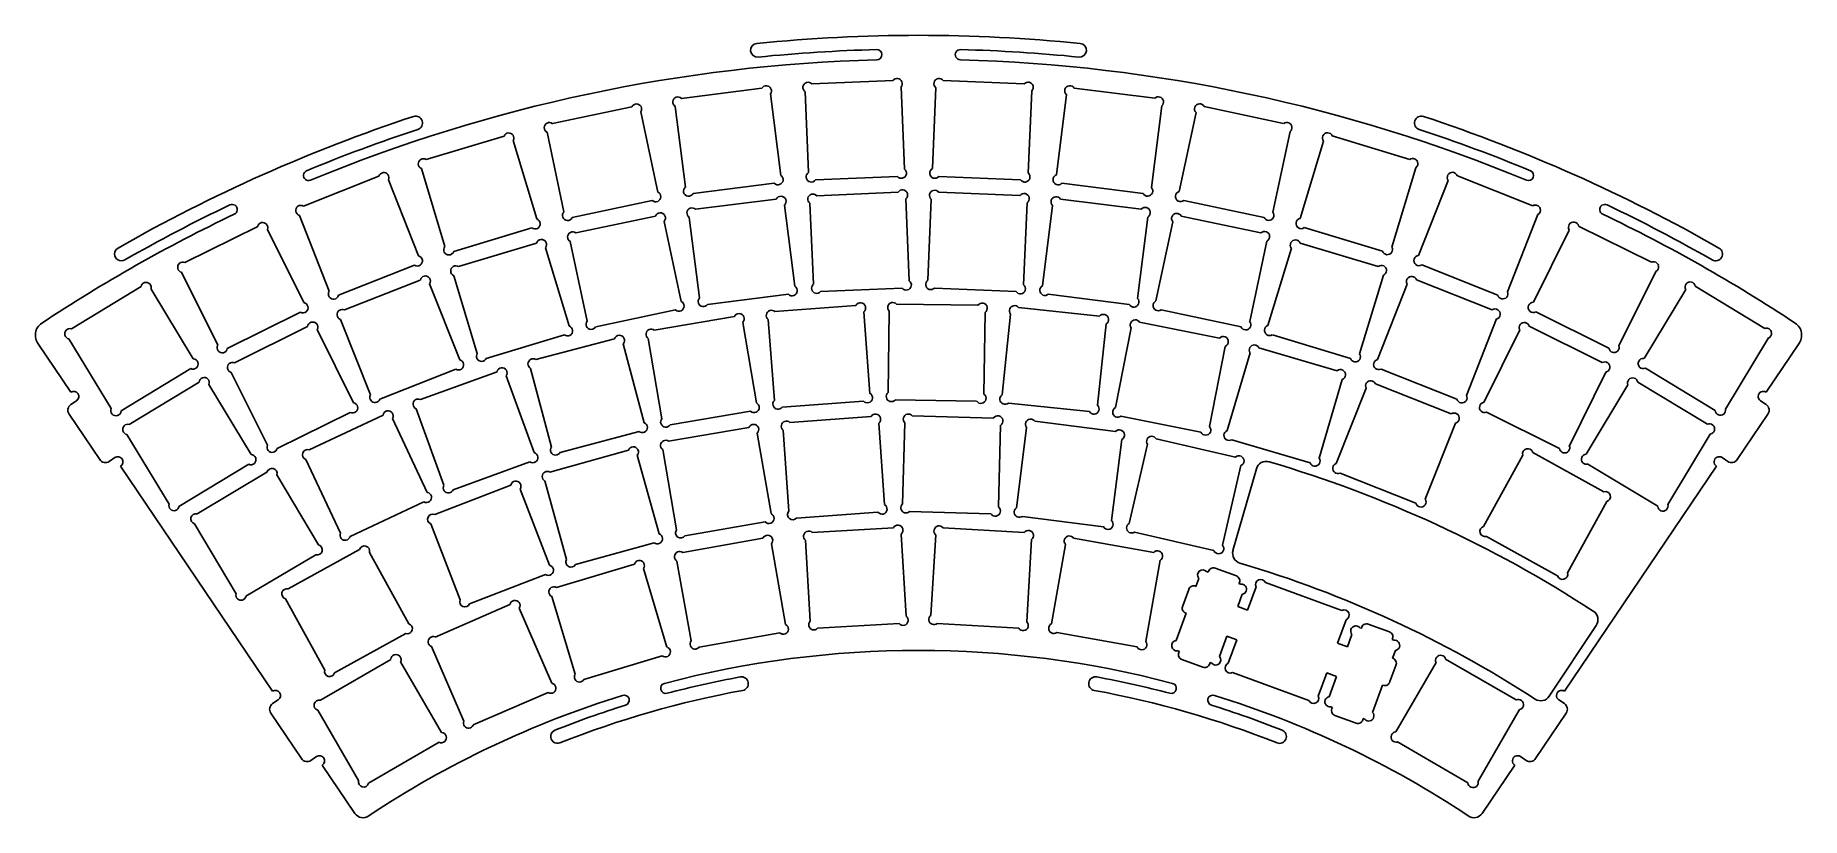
# Model space of a CAD drawing. Header units: millimetres. Extents: x -129 to 129, y 121 to 236.
import ezdxf

# ---------------------------------------------------------------- set-up
doc = ezdxf.new("R2010")
doc.units = ezdxf.units.MM

msp = doc.modelspace()

# ---------------------------------------------------------------- linework, layer by layer
at = {"color": 7, "linetype": 'Continuous', "lineweight": 25}
for p, q in [((-34.6, 226.32), (-22.85, 227.8)), ((-21.62, 226.96), (-20.11, 215.08)), ((-16.04, 215.49), (-16.53, 227.3)), ((-15.55, 228.42), (-3.72, 228.91)), ((-2.55, 227.98), (-2.05, 216)), ((2.05, 216.08), (2.54, 227.88)), ((3.6, 228.92), (15.44, 228.42)), ((16.54, 227.4), (16.03, 215.4)), ((22.74, 227.82), (34.49, 226.33)), ((-53.41, 222.63), (-41.82, 225.09)), ((-40.53, 224.34), (-38.04, 212.64)), ((-34.01, 213.38), (-35.5, 225.12)), ((20.12, 215.15), (21.6, 226.86)), ((35.51, 225.23), (34, 213.3)), ((41.71, 225.12), (53.3, 222.65)), ((38.06, 212.72), (40.51, 224.25)), ((-71.85, 217.38), (-60.5, 220.81)), ((-59.15, 220.15), (-55.7, 208.72)), ((-51.75, 209.78), (-54.21, 221.37)), ((54.23, 221.48), (51.73, 209.69)), ((55.73, 208.79), (59.13, 220.06)), ((60.39, 220.84), (71.74, 217.41)), ((72.84, 217.08), (72.85, 217.08)), ((72.85, 217.08), (72.85, 217.07)), ((-89.78, 210.61), (-78.75, 214.97)), ((-77.36, 214.42), (-72.97, 203.33)), ((-69.12, 204.71), (-72.54, 216.06)), ((-3.08, 214.93), (-15.02, 214.43)), ((14.9, 214.43), (2.96, 214.93)), ((72.58, 216.17), (69.09, 204.62)), ((73, 203.39), (77.33, 214.33)), ((78.65, 215.02), (89.67, 210.65)), ((-21.05, 213.92), (-32.9, 212.42)), ((-32.54, 210.13), (-20.76, 211.62)), ((-14.85, 212.11), (-2.98, 212.61)), ((-1.86, 211.65), (-1.36, 199.71)), ((1.37, 199.77), (1.86, 211.59)), ((2.95, 212.61), (14.81, 212.12)), ((20.72, 211.62), (32.51, 210.13)), ((32.78, 212.44), (20.93, 213.93)), ((50.43, 208.95), (38.75, 211.43)), ((-86, 198.2), (-90.37, 209.23)), ((-38.87, 211.41), (-50.55, 208.93)), ((-50.01, 206.67), (-38.39, 209.14)), ((-31.97, 197.19), (-33.45, 208.94)), ((-19.57, 210.74), (-18.07, 198.89)), ((-15.35, 199.18), (-15.85, 211.01)), ((15.85, 211.06), (15.35, 199.12)), ((18.08, 198.96), (19.56, 210.69)), ((33.46, 209), (31.96, 197.13)), ((38.35, 209.15), (49.97, 206.68)), ((90.41, 209.35), (85.96, 198.1)), ((90.74, 210.23), (90.76, 210.22)), ((90.76, 210.22), (90.75, 210.19)), ((-107.09, 202.36), (-96.45, 207.64)), ((-95.03, 207.18), (-89.73, 196.51)), ((-56.42, 207.42), (-67.84, 203.97)), ((-37.13, 208.36), (-34.65, 196.69)), ((34.66, 196.75), (37.12, 208.31)), ((67.73, 204), (56.3, 207.45)), ((89.76, 196.57), (94.99, 207.1)), ((96.35, 207.69), (106.98, 202.41)), ((-67.12, 201.76), (-55.75, 205.19)), ((-54.44, 204.52), (-50.99, 193.1)), ((-48.35, 193.82), (-50.82, 205.41)), ((50.83, 205.47), (48.34, 193.76)), ((51.01, 193.16), (54.42, 204.47)), ((55.71, 205.21), (67.09, 201.77)), ((-73.57, 201.97), (-84.66, 197.58)), ((84.55, 197.62), (73.45, 202.02)), ((108, 201.9), (108.03, 201.89)), ((108.03, 201.89), (108.01, 201.85)), ((-123.64, 192.69), (-113.48, 198.84)), ((-102.28, 190.29), (-107.56, 200.94)), ((-83.77, 195.44), (-72.72, 199.81)), ((-71.36, 199.24), (-66.97, 188.15)), ((-64.4, 189.09), (-67.83, 200.44)), ((-2.38, 198.62), (-14.29, 198.13)), ((14.24, 198.13), (2.33, 198.63)), ((67.85, 200.5), (64.38, 189.03)), ((66.99, 188.21), (71.34, 199.19)), ((72.68, 199.83), (83.74, 195.45)), ((107.62, 201.05), (102.23, 190.2)), ((113.38, 198.9), (123.54, 192.75)), ((-112.02, 198.49), (-105.86, 188.31)), ((-18.99, 197.73), (-30.81, 196.24)), ((-20.97, 195.2), (-9.13, 196.11)), ((-3.2, 196.29), (8.68, 196.13)), ((30.77, 196.24), (18.94, 197.74)), ((105.9, 188.37), (111.98, 198.42)), ((-90.21, 195.11), (-100.89, 189.81)), ((-79.99, 183.03), (-84.36, 194.06)), ((-35.46, 195.45), (-47.12, 192.97)), ((-38.58, 192.49), (-26.86, 194.47)), ((-25.65, 193.63), (-23.66, 181.88)), ((-21.04, 182.23), (-21.95, 194.06)), ((-8, 195.16), (-7.08, 183.27)), ((-4.44, 183.39), (-4.27, 195.25)), ((9.72, 195.09), (9.56, 183.16)), ((12.2, 183.04), (13.44, 194.83)), ((14.6, 195.78), (26.42, 194.53)), ((27.37, 193.4), (26.12, 181.53)), ((32.28, 193.65), (43.94, 191.34)), ((47.08, 192.98), (35.42, 195.46)), ((84.38, 194.12), (79.97, 182.97)), ((100.78, 189.86), (90.1, 195.16)), ((-117.84, 181.06), (-124, 191.24)), ((-99.83, 187.74), (-89.18, 193.03)), ((-87.78, 192.57), (-82.48, 181.89)), ((-51.69, 191.8), (-63.1, 188.35)), ((-55.87, 188.2), (-44.37, 191.24)), ((-37.47, 179.57), (-39.45, 191.27)), ((28.74, 181.18), (31.04, 192.81)), ((63.05, 188.37), (51.65, 191.81)), ((82.5, 181.95), (87.75, 192.52)), ((89.14, 193.05), (99.8, 187.76)), ((124.07, 191.35), (117.78, 180.97)), ((124.51, 192.17), (124.55, 192.14)), ((124.55, 192.14), (124.52, 192.09)), ((-128.48, 190.48), (-123.73, 183.43)), ((-43.09, 190.51), (-40.05, 178.98)), ((44.78, 190.13), (42.46, 178.42)), ((45.04, 177.83), (48.39, 189.2)), ((49.7, 189.93), (61.1, 186.57)), ((123.73, 183.43), (128.48, 190.48)), ((-106.21, 186.88), (-116.4, 180.71)), ((-95.03, 175.69), (-100.31, 186.32)), ((-67.55, 186.8), (-78.63, 182.41)), ((-72.69, 182.37), (-61.52, 186.43)), ((-60.18, 185.81), (-56.11, 174.62)), ((-53.59, 175.43), (-56.62, 186.91)), ((78.59, 182.43), (67.51, 186.82)), ((100.33, 186.37), (95, 175.63)), ((116.3, 180.77), (106.11, 186.94)), ((-115.19, 178.73), (-105.01, 184.89)), ((-103.58, 184.54), (-97.41, 174.35)), ((61.83, 185.28), (58.46, 173.83)), ((60.97, 173.02), (65.33, 184.03)), ((66.7, 184.64), (77.76, 180.26)), ((97.44, 174.4), (103.55, 184.49)), ((104.98, 184.91), (115.16, 178.75)), ((-122.89, 182.19), (-123.72, 181.63)), ((-82.95, 180.49), (-93.61, 175.2)), ((-69.27, 169.85), (-73.33, 181.01)), ((-24.52, 180.67), (-36.26, 178.69)), ((-8.04, 182.15), (-19.92, 181.24)), ((8.49, 182.13), (-3.42, 182.3)), ((24.96, 180.61), (13.12, 181.86)), ((93.57, 175.22), (82.91, 180.51)), ((122.89, 182.19), (123.72, 181.63)), ((-123.99, 180.24), (-119.51, 173.61)), ((-88.92, 175.03), (-78.16, 180.09)), ((-76.77, 179.59), (-71.7, 168.81)), ((-36.47, 176.28), (-24.76, 178.3)), ((-18.79, 179.03), (-6.93, 179.88)), ((-5.81, 178.92), (-4.95, 167.03)), ((-2.33, 167.12), (-2, 178.98)), ((-0.91, 180.01), (10.97, 179.67)), ((11.99, 178.61), (11.66, 166.69)), ((14.28, 166.53), (15.78, 178.29)), ((16.97, 179.21), (28.76, 177.7)), ((41.23, 177.61), (29.54, 179.92)), ((78.37, 178.92), (73.97, 167.81)), ((123.99, 180.24), (119.51, 173.61)), ((-109.39, 167.11), (-115.55, 177.28)), ((-40.79, 177.71), (-52.3, 174.66)), ((-23.55, 177.46), (-21.52, 165.71)), ((-18.92, 166.06), (-19.77, 177.89)), ((29.67, 176.54), (28.16, 164.71)), ((30.74, 164.29), (33.41, 175.84)), ((34.68, 176.64), (46.26, 173.96)), ((57.15, 173.14), (45.73, 176.5)), ((115.57, 177.32), (109.36, 167.06)), ((-117.29, 173.9), (-118.12, 173.34)), ((-97.76, 172.92), (-107.94, 166.75)), ((-84.37, 162.86), (-89.43, 173.61)), ((-56.73, 173.28), (-67.91, 169.21)), ((-53.8, 171.78), (-42.34, 174.96)), ((-41.06, 174.24), (-37.87, 162.75)), ((-35.32, 163.35), (-37.34, 175.05)), ((82.47, 163.84), (88.21, 174.24)), ((89.65, 174.65), (100.05, 168.91)), ((107.9, 166.78), (97.72, 172.94)), ((117.29, 173.9), (118.12, 173.34)), ((-116.46, 172.65), (-94.29, 139.79)), ((-105.31, 165.69), (-95.1, 171.75)), ((-93.64, 171.38), (-87.58, 161.17)), ((-51.37, 159.03), (-54.54, 170.48)), ((47.06, 172.72), (44.38, 161.09)), ((45.9, 160.34), (49.32, 172.27)), ((72.6, 167.25), (61.54, 171.63)), ((94.29, 139.79), (116.46, 172.65)), ((-70.6, 165.59), (-59.51, 169.89)), ((-58.16, 169.29), (-53.85, 158.19)), ((-72.2, 167.42), (-82.97, 162.36)), ((-5.92, 165.91), (-17.8, 165.06)), ((10.58, 165.68), (-1.32, 166.01)), ((26.98, 163.81), (15.17, 165.32)), ((100.47, 167.47), (94.73, 157.07)), ((-99.61, 154.02), (-105.68, 164.23)), ((-66.91, 153.14), (-71.2, 164.21)), ((-22.37, 164.5), (-34.1, 162.48)), ((-18.84, 164.99), (-18.84, 164.99)), ((-18.84, 164.99), (-18.84, 164.99)), ((-15.52, 162.96), (-3.67, 163.66)), ((-2.51, 162.73), (-1.81, 150.77)), ((1.82, 150.87), (2.51, 162.62)), ((3.59, 163.66), (15.44, 162.97)), ((43.11, 160.32), (31.51, 163)), ((-91.99, 154.73), (-81.58, 160.46)), ((-80.14, 160.04), (-74.41, 149.64)), ((-38.6, 161.47), (-50.07, 158.29)), ((-35.14, 162.3), (-35.14, 162.3)), ((-35.14, 162.3), (-35.14, 162.3)), ((-34.42, 160.04), (-22.72, 162.11)), ((-21.48, 161.31), (-19.39, 149.53)), ((-15.79, 150.04), (-16.48, 161.82)), ((16.49, 161.92), (15.79, 149.94)), ((19.41, 149.63), (21.46, 161.21)), ((22.64, 162.13), (34.34, 160.05)), ((93.28, 156.66), (82.89, 162.4)), ((-87.95, 159.71), (-98.16, 153.65)), ((-52.85, 154.94), (-41.47, 158.36)), ((-51.08, 158.01), (-51.08, 158.01)), ((-51.08, 158.01), (-51.08, 158.01)), ((-40.15, 157.69), (-36.71, 146.25)), ((-33.19, 147.16), (-35.25, 158.8)), ((35.27, 158.9), (33.17, 147.06)), ((46.4, 156.64), (43.3, 157.77)), ((-54.44, 156.84), (-65.53, 152.53)), ((40.91, 156.26), (40.49, 155.1)), ((42.3, 157.16), (42.04, 157.25)), ((47.03, 155.43), (46.77, 155.52)), ((49.28, 155.04), (48.03, 151.62)), ((50.64, 155.67), (61.8, 151.59)), ((-86.67, 142.89), (-92.4, 153.29)), ((-70.55, 147.71), (-59.65, 152.45)), ((-50.13, 142.27), (-53.54, 153.61)), ((39.44, 154.63), (38.56, 152.24)), ((46.6, 152.14), (47.25, 153.94)), ((48.03, 151.62), (46.6, 152.14)), ((-58.27, 151.92), (-53.52, 140.98)), ((-2.83, 149.68), (-14.73, 148.99)), ((14.64, 148.99), (2.74, 149.69)), ((39.06, 151.2), (37.59, 147.18)), ((62.43, 150.23), (61.18, 146.81)), ((62.79, 151.22), (62.79, 151.22)), ((62.79, 151.22), (62.79, 151.22)), ((68.75, 148.46), (65.65, 149.59)), ((-74.83, 148.2), (-85.23, 142.47)), ((-20.26, 148.33), (-32, 146.25)), ((31.91, 146.27), (20.18, 148.35)), ((43.93, 144.86), (45.01, 147.82)), ((45.01, 147.82), (46.45, 147.3)), ((46.45, 147.3), (45.2, 143.88)), ((63.27, 148.08), (62.61, 146.28)), ((63.72, 149.32), (63.72, 149.32)), ((63.72, 149.32), (63.72, 149.32)), ((64.65, 148.98), (64.4, 149.07)), ((69.38, 147.25), (69.12, 147.34)), ((92.07, 139.07), (98.92, 149.41)), ((-87.3, 138.48), (-77.01, 144.45)), ((-66.38, 135.44), (-71.1, 146.32)), ((-37.42, 144.96), (-48.83, 141.52)), ((37.82, 145.7), (38.09, 145.6)), ((38.42, 144.43), (41.52, 143.3)), ((62.61, 146.28), (61.18, 146.81)), ((69.18, 144.6), (69.6, 145.76)), ((76.94, 144.49), (87.23, 138.52)), ((-75.59, 144.07), (-69.61, 133.77)), ((42.53, 143.98), (42.8, 143.88)), ((56.99, 138.44), (45.83, 142.52)), ((59.6, 142.49), (58.35, 139.07)), ((59.6, 142.49), (61.03, 141.96)), ((61.03, 141.96), (59.94, 139)), ((68.81, 141.21), (69.66, 143.53)), ((69.66, 133.86), (75.54, 143.99)), ((-54.07, 139.6), (-64.99, 134.87)), ((66.28, 136.69), (67.75, 140.7)), ((-93.45, 138.55), (-94.28, 137.99)), ((-81.72, 126.75), (-87.69, 137.03)), ((57.98, 138.07), (57.98, 138.07)), ((57.98, 138.07), (57.98, 138.07)), ((59.49, 137.77), (59.49, 137.77)), ((59.49, 137.77), (59.49, 137.77)), ((60.17, 137.52), (60.44, 137.42)), ((87.74, 137.11), (81.67, 126.67)), ((93.45, 138.55), (94.28, 137.99)), ((-94.55, 136.6), (-90.08, 129.97)), ((60.77, 136.25), (63.87, 135.12)), ((64.88, 135.8), (65.15, 135.7)), ((94.55, 136.6), (90.08, 129.97)), ((-69.98, 132.35), (-80.27, 126.37)), ((80.2, 126.41), (69.91, 132.39)), ((-87.86, 130.26), (-88.69, 129.7)), ((-87.02, 129.01), (-82.27, 121.97)), ((82.27, 121.97), (87.02, 129.01)), ((87.86, 130.26), (88.69, 129.7))]:
    msp.add_line(p, q, dxfattribs=at)
for centre, radius, start, end in [((0, 0.1), 235.42, 84.2444, 95.7556), ((-23.51, 233.34), 1, 95.7556, 275.7556), ((0, 0.1), 233.42, 91.4996, 95.7556), ((-6.09, 232.69), 0.75, 271.5, 91.5), ((6.11, 232.69), 0.75, 86.9911, 270), ((0, 0.1), 233.42, 84.2444, 88.4907), ((23.51, 233.34), 1, 264.2444, 84.2444), ((0, 0.1), 231.92, 91.5093, 112.5004), ((-6.11, 232.69), 0.75, 270, 273), ((0, 0.1), 231.92, 67.4996, 88.4907), ((-22.22, 227.41), 0.75, 323.1588, 148.0787), ((-16.12, 227.92), 0.75, 41.286, 236.3673), ((-3.12, 228.47), 0.75, 319.4279, 143.3801), ((3, 228.47), 0.75, 36.4748, 232.4766), ((16, 227.93), 0.75, 315.7241, 138.5691), ((22.1, 227.42), 0.75, 31.7758, 228.5716), ((-41.16, 224.75), 0.75, 326.9255, 152.665), ((-35.12, 225.78), 0.75, 46.2096, 240.2518), ((35.01, 225.79), 0.75, 312.039, 133.6454), ((41.04, 224.77), 0.75, 27.1889, 224.6439), ((0, 0.1), 235.42, 108.2444, 119.7556), ((0, 0.1), 233.42, 108.2444, 112.5004), ((-73.39, 222.73), 1, 288.2444, 108.2444), ((-53.88, 222.04), 0.75, 51.2454, 244.1392), ((53.77, 222.07), 0.75, 308.3622, 128.6094), ((73.39, 222.73), 1, 71.7556, 251.7556), ((0, 0.1), 233.42, 67.4996, 71.7556), ((0, 0.1), 235.42, 60.2444, 71.7556), ((-59.81, 220.52), 0.75, 330.7358, 157.1397), ((59.7, 220.55), 0.75, 22.7133, 220.686), ((-72.26, 216.76), 0.75, 56.3927, 248.0384), ((72.15, 216.79), 0.75, 22.9385, 123.4615), ((72.15, 216.79), 0.75, 304.6834, 21.7166), ((-89.04, 215.06), 0.75, 112.5, 292.5), ((-78.04, 214.74), 0.75, 334.5965, 161.5034), ((-20.51, 214.44), 0.75, 223.6897, 58.4384), ((-15.64, 214.85), 0.75, 121.8813, 325.6812), ((-2.5, 215.4), 0.75, 218.9877, 52.6654), ((2.38, 215.41), 0.75, 116.2154, 320.8701), ((15.52, 214.85), 0.75, 214.1769, 46.874), ((20.39, 214.45), 0.75, 110.5606, 316.1681), ((77.93, 214.78), 0.75, 18.3484, 216.6909), ((89.04, 215.06), 0.75, 247.5, 67.5), ((-38.37, 211.97), 0.75, 228.2842, 64.1843), ((-33.56, 212.79), 0.75, 127.5506, 330.6011), ((-20.08, 211.29), 0.75, 313.5862, 153.9521), ((-15.41, 211.61), 0.75, 42.1872, 233.6257), ((-2.34, 212.23), 0.75, 309.2261, 149.2055), ((2.35, 212.16), 0.75, 37.3758, 229.2799), ((15.42, 211.68), 0.75, 304.8711, 144.3951), ((20.09, 211.22), 0.75, 32.6339, 224.9288), ((33.44, 212.8), 0.75, 209.2573, 41.0721), ((38.25, 211.99), 0.75, 104.9248, 311.5738), ((0, 0.1), 231.92, 115.5093, 123.4923), ((0, 0.1), 233.42, 115.5093, 119.7556), ((-100.18, 210.09), 0.75, 294, 117.0089), ((-90.14, 209.95), 0.75, 61.6512, 251.9587), ((-51.23, 209.23), 0.75, 133.2147, 335.6287), ((-37.69, 208.87), 0.75, 317.9571, 158.6351), ((-33.05, 209.58), 0.75, 47.068, 237.9712), ((33.08, 209.65), 0.75, 300.5161, 139.5208), ((37.69, 208.79), 0.75, 27.9615, 220.5664), ((51.12, 209.26), 0.75, 204.2303, 35.2695), ((90.03, 209.99), 0.75, 18.5978, 118.2022), ((90.03, 209.99), 0.75, 300.9916, 15.8084), ((100.18, 210.09), 0.75, 62.9911, 246), ((0, 0.1), 231.92, 56.5077, 64.4907), ((0, 0.1), 233.42, 60.2444, 64.4907), ((-95.73, 207.45), 0.75, 338.515, 165.7574), ((-55.96, 208.01), 0.75, 232.7736, 69.8955), ((-50.47, 206.08), 0.75, 52.0183, 242.3224), ((50.5, 206.14), 0.75, 296.1553, 134.5828), ((55.85, 208.05), 0.75, 99.3154, 307.0848), ((95.62, 207.51), 0.75, 14.093, 212.6511), ((-116.34, 203.61), 1, 119.7556, 299.7556), ((-68.55, 204.21), 0.75, 138.8654, 340.7614), ((-55.03, 204.98), 0.75, 322.3441, 163.2556), ((55.02, 204.91), 0.75, 23.3572, 216.1874), ((68.44, 204.25), 0.75, 199.0985, 29.4755), ((116.34, 203.61), 1, 240.2444, 60.2444), ((-107.38, 201.67), 0.75, 67.0197, 255.9102), ((-73.16, 202.6), 0.75, 237.1611, 75.5649), ((-67.53, 201.13), 0.75, 57.037, 246.6855), ((67.57, 201.19), 0.75, 291.7828, 129.5822), ((73.05, 202.65), 0.75, 93.7393, 302.6978), ((107.27, 201.72), 0.75, 14.3673, 112.8327), ((107.27, 201.72), 0.75, 297.2739, 9.9261), ((-112.74, 198.71), 0.75, 342.4973, 169.9027), ((-71.98, 199.65), 0.75, 326.7521, 167.8139), ((-18.44, 198.24), 0.75, 222.8695, 60.7048), ((-14.86, 198.61), 0.75, 131.0409, 319.5567), ((-1.79, 199.09), 0.75, 218.1245, 55.4424), ((1.8, 199.16), 0.75, 125.7654, 314.7448), ((14.87, 198.54), 0.75, 213.3137, 50.1745), ((18.46, 198.31), 0.75, 120.4956, 310.0057), ((71.97, 199.58), 0.75, 18.8209, 211.7869), ((112.64, 198.78), 0.75, 9.946, 208.5602), ((-89.85, 195.77), 0.75, 241.4514, 81.1852), ((-85.39, 197.76), 0.75, 144.4942, 345.9958), ((-34.96, 196), 0.75, 227.5492, 65.9562), ((-31.42, 196.67), 0.75, 136.3169, 324.4413), ((-8.47, 195.74), 0.75, 309.5457, 150.7138), ((-3.75, 195.78), 0.75, 43.0645, 225.2395), ((9.3, 195.7), 0.75, 304.5525, 145.5189), ((14.01, 195.32), 0.75, 37.8974, 220.2731), ((31.43, 196.6), 0.75, 208.4373, 44.9063), ((34.98, 196.07), 0.75, 115.2372, 305.3389), ((85.28, 197.8), 0.75, 193.865, 23.7001), ((89.74, 195.82), 0.75, 88.2038, 298.4081), ((-126.8, 191.76), 2.11, 123.9901, 217.2543), ((-88.43, 192.93), 0.75, 331.1857, 172.3116), ((-84.12, 194.77), 0.75, 62.1239, 251.066), ((-47.77, 193.35), 0.75, 141.5875, 329.3981), ((-26.18, 194.17), 0.75, 314.5453, 155.8335), ((-21.47, 194.64), 0.75, 48.3187, 230.204), ((27, 194.05), 0.75, 299.559, 140.2486), ((31.65, 193.24), 0.75, 32.8171, 215.2963), ((47.76, 193.28), 0.75, 203.4956, 39.6437), ((84.16, 194.83), 0.75, 287.393, 124.5193), ((88.42, 192.86), 0.75, 14.3512, 207.3602), ((126.8, 191.76), 2.11, 322.7457, 56.0099), ((-123.87, 191.97), 0.75, 72.4973, 259.9027), ((-51.23, 192.39), 0.75, 232.1653, 71.1912), ((-43.66, 190.99), 0.75, 319.5582, 160.8788), ((-39.02, 191.89), 0.75, 53.6599, 235.1743), ((44.47, 190.81), 0.75, 294.5576, 134.903), ((51.26, 192.45), 0.75, 109.9956, 300.7423), ((123.77, 192.03), 0.75, 10.2462, 107.3538), ((123.77, 192.03), 0.75, 293.5174, 4.0826), ((-105.9, 187.56), 0.75, 245.6499, 86.7501), ((-101.63, 189.92), 0.75, 150.0919, 351.3271), ((-63.77, 188.68), 0.75, 146.8465, 334.4249), ((-56.25, 187.56), 0.75, 59.0875, 240.1585), ((49.03, 189.58), 0.75, 27.8227, 210.3023), ((63.76, 188.6), 0.75, 198.4904, 34.3925), ((67.18, 187.49), 0.75, 104.7757, 296.2143), ((101.52, 189.97), 0.75, 188.5348, 17.9543), ((105.8, 187.62), 0.75, 82.7151, 294.2105), ((-100.12, 187.05), 0.75, 67.2778, 255.4696), ((-67.14, 187.43), 0.75, 236.7191, 76.405), ((-60.79, 186.25), 0.75, 324.5908, 165.8504), ((61.58, 185.99), 0.75, 289.5419, 129.4829), ((100.16, 187.1), 0.75, 282.9804, 119.3956), ((-123.31, 182.81), 0.75, 304, 124), ((-104.26, 184.85), 0.75, 335.6499, 176.7501), ((-7.47, 182.63), 0.75, 219.6207, 59.0826), ((-3.96, 182.81), 0.75, 129.2909, 316.8137), ((9.11, 182.55), 0.75, 214.4258, 53.6322), ((66.01, 184.35), 0.75, 22.9133, 205.283), ((104.24, 184.78), 0.75, 9.9468, 202.9022), ((123.31, 182.81), 0.75, 56, 236), ((-123.16, 180.8), 1, 124, 214), ((-117.15, 180.75), 0.75, 155.6499, 356.7501), ((-82.59, 181.15), 0.75, 241.213, 81.5929), ((-79.33, 182.68), 0.75, 152.0884, 339.52), ((-77.42, 179.97), 0.75, 329.6499, 170.7501), ((-73.02, 181.69), 0.75, 64.6013, 245.1643), ((-23.99, 181.2), 0.75, 224.7389, 64.5262), ((-20.51, 181.7), 0.75, 134.7578, 322.0666), ((12.62, 182.42), 0.75, 123.826, 311.6456), ((25.62, 180.98), 0.75, 209.1543, 48.1819), ((29.1, 180.52), 0.75, 118.371, 306.5619), ((79.32, 182.61), 0.75, 193.4231, 29.1584), ((82.63, 181.21), 0.75, 99.5822, 291.7519), ((117.05, 180.81), 0.75, 183.1131, 12.2488), ((123.16, 180.8), 1, 326, 56), ((-115.41, 178.01), 0.75, 72.4973, 259.9027), ((-40.31, 178.28), 0.75, 229.782, 69.9564), ((-36.89, 179.09), 0.75, 140.2194, 327.404), ((-24.07, 177.99), 0.75, 314.5685, 155.7864), ((-19.28, 178.47), 0.75, 48.3119, 229.687), ((-6.28, 179.5), 0.75, 309.0561, 150.1707), ((-1.47, 179.5), 0.75, 42.5589, 224.2105), ((11.58, 179.24), 0.75, 303.551, 144.4641), ((16.37, 178.76), 0.75, 36.9106, 218.7297), ((29.32, 177.2), 0.75, 298.0435, 138.6669), ((41.91, 177.91), 0.75, 203.8066, 42.7393), ((78.18, 179.64), 0.75, 284.5044, 123.9895), ((115.46, 178.07), 0.75, 278.5388, 114.2123), ((-94.33, 175.4), 0.75, 157.3074, 344.6805), ((-52.97, 175.01), 0.75, 145.6681, 332.8241), ((-41.63, 174.72), 0.75, 320.097, 161.3126), ((-36.91, 175.67), 0.75, 54.1703, 235.1706), ((34.04, 176.25), 0.75, 31.367, 213.2352), ((45.33, 177.14), 0.75, 112.9324, 301.5609), ((94.31, 175.33), 0.75, 188.2961, 23.9468), ((-118.68, 174.17), 1, 214, 304), ((-116.88, 173.27), 0.75, 304, 124), ((-97.45, 173.6), 0.75, 245.6499, 86.7501), ((-89.18, 174.32), 0.75, 70.2, 250.2), ((-56.3, 173.89), 0.75, 234.7513, 75.3666), ((46.77, 173.41), 0.75, 292.5248, 132.7791), ((50.76, 171.85), 1.5, 73.5838, 164.0246), ((0.35, 0.76), 179.86, 56.9345, 73.5838), ((57.86, 173.38), 0.75, 198.3841, 37.3108), ((61.2, 172.3), 0.75, 107.5176, 296.6399), ((88.93, 174.45), 0.75, 16.094, 196.094), ((97.5, 173.66), 0.75, 94.4199, 287.3518), ((116.88, 173.27), 0.75, 56, 236), ((118.68, 174.17), 1, 236, 326), ((-94.37, 171.57), 0.75, 345.706, 165.706), ((-58.78, 169.72), 0.75, 325.6499, 166.7501), ((-54.17, 171.13), 0.75, 60.1331, 240.6716), ((-71.82, 168.07), 0.75, 239.6499, 80.7501), ((-68.61, 169.48), 0.75, 151.0967, 338.3249), ((73.33, 167.42), 0.75, 192.8894, 31.9039), ((100.26, 168.19), 0.75, 286.094, 106.094), ((-108.67, 166.89), 0.75, 162.4973, 349.9027), ((-105.49, 164.96), 0.75, 75.706, 255.706), ((-70.9, 164.9), 0.75, 66.2, 246.2), ((-21.84, 165.03), 0.75, 224.6885, 64.9247), ((-18.36, 165.56), 0.75, 138.3321, 229.8679), ((-18.36, 165.56), 0.75, 229.8991, 318.3009), ((-5.34, 166.38), 0.75, 219.0738, 58.9833), ((-1.83, 166.57), 0.75, 132.3494, 312.5463), ((11.21, 166.09), 0.75, 213.3671, 53.0342), ((14.72, 165.92), 0.75, 126.3714, 306.8995), ((108.65, 166.82), 0.75, 183.1124, 18.7641), ((-83.69, 162.57), 0.75, 156.4973, 343.9027), ((-38.12, 162.05), 0.75, 230.2132, 70.8497), ((-34.71, 162.92), 0.75, 144.3083, 235.2917), ((-34.71, 162.92), 0.75, 235.4367, 324.1633), ((-22.03, 161.82), 0.75, 317.5861, 156.7009), ((-16.03, 162.42), 0.75, 46.9284, 232.9518), ((-3.02, 163.28), 0.75, 312.0099, 150.1252), ((3.01, 163.18), 0.75, 40.2284, 227.4107), ((16.04, 162.52), 0.75, 306.4591, 143.4252), ((22.02, 161.71), 0.75, 33.672, 221.8435), ((27.65, 164.16), 0.75, 207.5689, 47.0874), ((31.12, 163.64), 0.75, 120.4076, 301.3599), ((82.68, 163.12), 0.75, 106.094, 286.094), ((-87.76, 160.44), 0.75, 255.706, 75.706), ((-80.86, 160.25), 0.75, 343.84, 163.84), ((-34.86, 159.44), 0.75, 53.772, 238.4802), ((34.88, 159.54), 0.75, 300.9203, 136.6009), ((43.81, 160.6), 0.75, 201.6796, 41.1513), ((47.35, 159.93), 1.5, 164.0246, 253.5473), ((-54.02, 157.46), 0.75, 235.6499, 76.7501), ((-50.72, 158.66), 0.75, 150.2676, 240.7324), ((-50.72, 158.66), 0.75, 240.8693, 330.1307), ((-40.75, 158.14), 0.75, 323.2018, 163.1537), ((41.48, 156.76), 0.75, 41.1411, 221.1409), ((43.04, 157.06), 0.75, 69.9, 173.048), ((0.32, 0.7), 164.53, 56.9709, 73.5473), ((-92.19, 154.01), 0.75, 73.84, 253.84), ((-53.21, 154.28), 0.75, 60.758, 244.012), ((40.16, 154.43), 0.75, 63.8675, 154.9325), ((46.14, 155.93), 0.75, 326.7521, 69.9), ((47.14, 154.68), 0.75, 278.659, 98.6591), ((49.96, 155.35), 0.75, 24.9449, 204.8896), ((94.01, 156.86), 0.75, 196.094, 16.094), ((-98.89, 153.83), 0.75, 165.706, 345.706), ((-66.22, 152.84), 0.75, 156.2, 336.2), ((-58.91, 152.31), 0.75, 328.8692, 169.4855), ((39.24, 151.92), 0.75, 164.8675, 255.9324), ((-74.62, 148.92), 0.75, 253.84, 73.84), ((-15.28, 149.5), 0.75, 133.7482, 316.8922), ((-2.25, 150.15), 0.75, 219.0432, 54.6901), ((2.26, 150.26), 0.75, 125.8893, 310.1922), ((15.28, 149.39), 0.75, 212.3432, 46.8409), ((19.76, 148.97), 0.75, 118.0565, 303.6429), ((62.11, 150.91), 0.75, 24.945, 114.855), ((62.11, 150.91), 0.75, 294.9104, 24.8896), ((65.4, 148.88), 0.75, 70.1747, 173.0477), ((97.67, 150.24), 1.5, 326.4936, 56.9345), ((-70.84, 147.02), 0.75, 67.8851, 249.5631), ((-32.6, 146.7), 0.75, 141.6198, 323.7429), ((-19.74, 148.87), 0.75, 225.6154, 62.5139), ((32.59, 146.59), 0.75, 205.5154, 38.9797), ((37.7, 146.44), 0.75, 98.6591, 278.659), ((63.83, 148.58), 0.75, 98.8853, 220.9147), ((63.83, 148.58), 0.75, 41.1411, 98.659), ((68.5, 147.75), 0.75, 326.7522, 70.1747), ((69.49, 146.5), 0.75, 278.3464, 98.6585), ((-76.27, 144.4), 0.75, 334.5999, 175.7001), ((-36.96, 145.55), 0.75, 232.0624, 70.2982), ((0, 0.16), 145.59, 75.2436, 104.7564), ((38.68, 145.14), 0.75, 141.9451, 249.9), ((43.37, 144.37), 0.75, 221.1409, 41.1409), ((69, 143.88), 0.75, 332.4017, 76.2087), ((76.22, 144.3), 0.75, 14.85, 204.8519), ((-85.95, 142.68), 0.75, 163.84, 343.84), ((-49.48, 141.89), 0.75, 149.488, 330.7405), ((0, 0.16), 144.09, 100.4048, 104.7564), ((-25.84, 140.9), 1, 280.4048, 100.4048), ((25.84, 140.9), 1, 79.5952, 259.5952), ((0, 0.16), 144.09, 75.2436, 79.5952), ((41.78, 144), 0.75, 249.9, 357.8551), ((45.51, 143.2), 0.75, 114.9096, 294.8971), ((-93.87, 139.17), 0.75, 304, 124), ((-53.68, 140.24), 0.75, 238.3881, 78.0308), ((0, 0.16), 142.09, 100.4048, 111.6091), ((-42.97, 138.48), 0.75, 287.25, 107.25), ((-36.89, 140.22), 0.75, 104.75, 284.75), ((0, 0.16), 142.09, 68.3909, 79.5952), ((36.89, 140.22), 0.75, 255.25, 75.25), ((42.97, 138.48), 0.75, 72.75, 252.75), ((68.08, 141.37), 0.75, 243.5914, 347.3992), ((93.87, 139.17), 0.75, 56, 236), ((-93.72, 137.16), 1, 124, 214), ((-87.49, 137.75), 0.75, 75.15, 255.15), ((0, 0.16), 145.59, 107.2574, 123.4504), ((0, 0.16), 144.09, 107.2575, 111.6091), ((0, 0.16), 144.09, 68.3909, 72.7425), ((0, 0.16), 145.59, 56.5496, 72.7426), ((57.67, 138.76), 0.75, 204.9028, 294.8972), ((57.67, 138.76), 0.75, 294.9096, 24.8904), ((60.06, 138.26), 0.75, 98.8852, 220.9149), ((60.06, 138.26), 0.75, 221.1408, 278.6591), ((61.03, 136.96), 0.75, 141.9441, 249.6257), ((65.72, 136.19), 0.75, 221.1408, 41.4536), ((87.55, 137.84), 0.75, 284.2162, 115.4001), ((90.82, 139.9), 1.5, 236.9709, 326.4936), ((93.72, 137.16), 1, 326, 56), ((-65.69, 135.15), 0.75, 157.3369, 337.8795), ((-52.69, 133.19), 1, 111.6091, 291.6091), ((52.69, 133.19), 1, 248.3909, 68.3909), ((64.13, 135.82), 0.75, 249.6256, 357.855), ((-69.66, 133.02), 0.75, 244.5999, 85.7001), ((69.72, 133.11), 0.75, 94.8481, 284.85), ((-89.25, 130.53), 1, 214, 304), ((-87.44, 129.64), 0.75, 304, 124), ((87.44, 129.64), 0.75, 56, 236), ((89.25, 130.53), 1, 236, 326), ((-81, 126.56), 0.75, 165.15, 345.15), ((80.95, 126.47), 0.75, 184.2999, 15.4838), ((-81.1, 122.74), 1.4, 213.7325, 307.5759), ((81.1, 122.74), 1.4, 232.4241, 326.2675)]:
    msp.add_arc(centre, radius, start, end, dxfattribs=at)
for points in [[(39.44, 154.63), (39.45, 154.67), (39.46, 154.71), (39.48, 154.75)], [(38.52, 152.12), (38.53, 152.16), (38.54, 152.2), (38.56, 152.24)]]:
    msp.add_open_spline(points, degree=3, dxfattribs=at)

doc.saveas('drawing.dxf')
